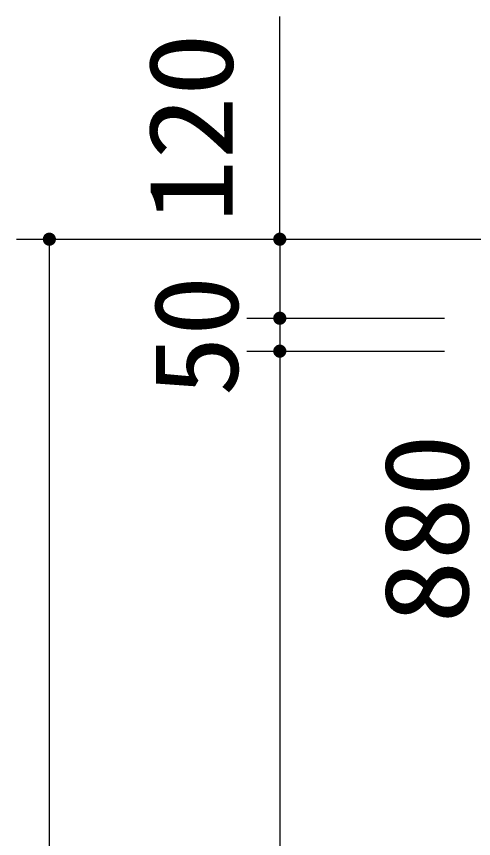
# Model space of a CAD drawing. Units: millimetres, scale not verified. Extents: x -14850 to 14850, y -10500 to 10500.
# Drawn here: x -11188 to -10494, y -3953 to -2705 of the extents above; entities that cross this region are included whole.
import ezdxf
from ezdxf.enums import TextEntityAlignment as Align

# ---------------------------------------------------------------- set-up
doc = ezdxf.new("R2010")
doc.units = ezdxf.units.MM
doc.header["$LTSCALE"] = 50
doc.layers.add('0-2_製作', color=5, linetype='Continuous', lineweight=25)
doc.styles.add('ＭＳ ゴシック', font='')
doc.styles.get('ＭＳ ゴシック').set_extended_font_data('MS Gothic')

msp = doc.modelspace()

# ---------------------------------------------------------------- linework, layer by layer
at = {"layer": '0-2_製作', "color": 2}
for p, q in [((-10788.32, -3042.75), (-10788.32, -2704.54)), ((-11188.32, -3042.75), (-9957.32, -3042.75)), ((-11138.32, -5922.75), (-11138.32, -3042.75)), ((-10788.32, -3042.75), (-10788.32, -3162.75)), ((-10838.32, -3162.75), (-10538.32, -3162.75)), ((-10788.32, -3162.75), (-10788.32, -3212.75)), ((-10838.32, -3212.75), (-10538.32, -3212.75)), ((-10838.32, -3212.75), (-10538.32, -3212.75)), ((-10788.32, -3212.75), (-10788.32, -5622.75))]:
    msp.add_line(p, q, dxfattribs=at)
at = {"layer": '0-2_製作'}
for points in [[(-11140.8, -3033.06), (-11138.32, -3042.75), (-11142, -3033.45)], [(-11140.8, -3033.06), (-11138.32, -3032.75), (-11138.32, -3042.75)], [(-11139.57, -3032.83), (-11138.32, -3032.75), (-11140.8, -3033.06)], [(-11138.32, -3032.75), (-11128.32, -3042.75), (-11138.32, -3042.75)], [(-11137.69, -3032.77), (-11128.32, -3042.75), (-11138.32, -3032.75)], [(-11136.44, -3032.93), (-11128.32, -3042.75), (-11137.69, -3032.77)], [(-11135.23, -3033.24), (-11128.32, -3042.75), (-11136.44, -3032.93)], [(-10790.8, -3033.06), (-10788.32, -3042.75), (-10792, -3033.45)], [(-10790.8, -3033.06), (-10788.32, -3032.75), (-10788.32, -3042.75)], [(-10789.57, -3032.83), (-10788.32, -3032.75), (-10790.8, -3033.06)], [(-10788.32, -3032.75), (-10778.32, -3042.75), (-10788.32, -3042.75)], [(-10787.69, -3032.77), (-10778.32, -3042.75), (-10788.32, -3032.75)], [(-10786.44, -3032.93), (-10778.32, -3042.75), (-10787.69, -3032.77)], [(-10785.23, -3033.24), (-10778.32, -3042.75), (-10786.44, -3032.93)], [(-11148.3, -3042.12), (-11138.32, -3042.75), (-11148.32, -3042.75)], [(-11148.32, -3042.75), (-11147.08, -3047.57), (-11148.24, -3044)], [(-11148.32, -3042.75), (-11146.41, -3048.63), (-11147.08, -3047.57)], [(-11138.32, -3042.75), (-11146.41, -3048.63), (-11148.32, -3042.75)], [(-11148.14, -3040.88), (-11138.32, -3042.75), (-11148.3, -3042.12)], [(-11148.24, -3044), (-11147.61, -3046.43), (-11148, -3045.24)], [(-11148.24, -3044), (-11147.08, -3047.57), (-11147.61, -3046.43)], [(-11147.83, -3039.66), (-11138.32, -3042.75), (-11148.14, -3040.88)], [(-11147.36, -3038.49), (-11138.32, -3042.75), (-11147.83, -3039.66)], [(-11146.76, -3037.39), (-11138.32, -3042.75), (-11147.36, -3038.49)], [(-11146.02, -3036.37), (-11138.32, -3042.75), (-11146.76, -3037.39)], [(-11138.32, -3042.75), (-11145.61, -3049.59), (-11146.41, -3048.63)], [(-11145.16, -3035.46), (-11138.32, -3042.75), (-11146.02, -3036.37)], [(-11138.32, -3042.75), (-11144.69, -3050.45), (-11145.61, -3049.59)], [(-11144.19, -3034.66), (-11138.32, -3042.75), (-11145.16, -3035.46)], [(-11138.32, -3042.75), (-11143.67, -3051.19), (-11144.69, -3050.45)], [(-11143.13, -3033.99), (-11138.32, -3042.75), (-11144.19, -3034.66)], [(-11138.32, -3042.75), (-11142.57, -3051.8), (-11143.67, -3051.19)], [(-11142, -3033.45), (-11138.32, -3042.75), (-11143.13, -3033.99)], [(-11138.32, -3042.75), (-11141.41, -3052.26), (-11142.57, -3051.8)], [(-11138.32, -3042.75), (-11140.19, -3052.57), (-11141.41, -3052.26)], [(-11138.32, -3042.75), (-11138.94, -3052.73), (-11140.19, -3052.57)], [(-11138.32, -3042.75), (-11138.32, -3052.75), (-11138.94, -3052.73)], [(-11138.32, -3042.75), (-11137.06, -3052.67), (-11138.32, -3052.75)], [(-11138.32, -3042.75), (-11135.83, -3052.43), (-11137.06, -3052.67)], [(-11138.32, -3042.75), (-11134.63, -3052.05), (-11135.83, -3052.43)], [(-11128.32, -3042.75), (-11134.63, -3052.05), (-11138.32, -3042.75)], [(-11134.06, -3033.7), (-11128.32, -3042.75), (-11135.23, -3033.24)], [(-11128.32, -3042.75), (-11133.5, -3051.51), (-11134.63, -3052.05)], [(-11132.96, -3034.31), (-11128.32, -3042.75), (-11134.06, -3033.7)], [(-11128.32, -3042.75), (-11132.44, -3050.84), (-11133.5, -3051.51)], [(-11131.94, -3035.04), (-11128.32, -3042.75), (-11132.96, -3034.31)], [(-11128.32, -3042.75), (-11131.47, -3050.04), (-11132.44, -3050.84)], [(-11131.03, -3035.9), (-11128.32, -3042.75), (-11131.94, -3035.04)], [(-11128.32, -3042.75), (-11130.61, -3049.12), (-11131.47, -3050.04)], [(-11130.23, -3036.87), (-11128.32, -3042.75), (-11131.03, -3035.9)], [(-11128.32, -3042.75), (-11129.87, -3048.11), (-11130.61, -3049.12)], [(-11129.55, -3037.93), (-11128.32, -3042.75), (-11130.23, -3036.87)], [(-11128.32, -3042.75), (-11129.27, -3047.01), (-11129.87, -3048.11)], [(-11129.55, -3037.93), (-11128.39, -3041.5), (-11128.32, -3042.75)], [(-11129.02, -3039.07), (-11128.39, -3041.5), (-11129.55, -3037.93)], [(-11128.32, -3042.75), (-11128.81, -3045.84), (-11129.27, -3047.01)], [(-11129.02, -3039.07), (-11128.63, -3040.26), (-11128.39, -3041.5)], [(-11128.32, -3042.75), (-11128.49, -3044.62), (-11128.81, -3045.84)], [(-11128.32, -3042.75), (-11128.34, -3043.38), (-11128.49, -3044.62)], [(-10798.3, -3042.12), (-10788.32, -3042.75), (-10798.32, -3042.75)], [(-10798.32, -3042.75), (-10797.08, -3047.57), (-10798.24, -3044)], [(-10798.32, -3042.75), (-10796.41, -3048.63), (-10797.08, -3047.57)], [(-10788.32, -3042.75), (-10796.41, -3048.63), (-10798.32, -3042.75)], [(-10798.14, -3040.88), (-10788.32, -3042.75), (-10798.3, -3042.12)], [(-10798.24, -3044), (-10797.61, -3046.43), (-10798, -3045.24)], [(-10798.24, -3044), (-10797.08, -3047.57), (-10797.61, -3046.43)], [(-10797.83, -3039.66), (-10788.32, -3042.75), (-10798.14, -3040.88)], [(-10797.36, -3038.49), (-10788.32, -3042.75), (-10797.83, -3039.66)], [(-10796.76, -3037.39), (-10788.32, -3042.75), (-10797.36, -3038.49)], [(-10796.02, -3036.37), (-10788.32, -3042.75), (-10796.76, -3037.39)], [(-10788.32, -3042.75), (-10795.61, -3049.59), (-10796.41, -3048.63)], [(-10795.16, -3035.46), (-10788.32, -3042.75), (-10796.02, -3036.37)], [(-10788.32, -3042.75), (-10794.69, -3050.45), (-10795.61, -3049.59)], [(-10794.19, -3034.66), (-10788.32, -3042.75), (-10795.16, -3035.46)], [(-10788.32, -3042.75), (-10793.67, -3051.19), (-10794.69, -3050.45)], [(-10793.13, -3033.99), (-10788.32, -3042.75), (-10794.19, -3034.66)], [(-10788.32, -3042.75), (-10792.57, -3051.8), (-10793.67, -3051.19)], [(-10792, -3033.45), (-10788.32, -3042.75), (-10793.13, -3033.99)], [(-10788.32, -3042.75), (-10791.41, -3052.26), (-10792.57, -3051.8)], [(-10788.32, -3042.75), (-10790.19, -3052.57), (-10791.41, -3052.26)], [(-10788.32, -3042.75), (-10788.94, -3052.73), (-10790.19, -3052.57)], [(-10788.32, -3042.75), (-10788.32, -3052.75), (-10788.94, -3052.73)], [(-10788.32, -3042.75), (-10787.06, -3052.67), (-10788.32, -3052.75)], [(-10788.32, -3042.75), (-10785.83, -3052.43), (-10787.06, -3052.67)], [(-10788.32, -3042.75), (-10784.63, -3052.05), (-10785.83, -3052.43)], [(-10778.32, -3042.75), (-10784.63, -3052.05), (-10788.32, -3042.75)], [(-10784.06, -3033.7), (-10778.32, -3042.75), (-10785.23, -3033.24)], [(-10778.32, -3042.75), (-10783.5, -3051.51), (-10784.63, -3052.05)], [(-10782.96, -3034.31), (-10778.32, -3042.75), (-10784.06, -3033.7)], [(-10778.32, -3042.75), (-10782.44, -3050.84), (-10783.5, -3051.51)], [(-10781.94, -3035.04), (-10778.32, -3042.75), (-10782.96, -3034.31)], [(-10778.32, -3042.75), (-10781.47, -3050.04), (-10782.44, -3050.84)], [(-10781.03, -3035.9), (-10778.32, -3042.75), (-10781.94, -3035.04)], [(-10778.32, -3042.75), (-10780.61, -3049.12), (-10781.47, -3050.04)], [(-10780.23, -3036.87), (-10778.32, -3042.75), (-10781.03, -3035.9)], [(-10778.32, -3042.75), (-10779.87, -3048.11), (-10780.61, -3049.12)], [(-10779.55, -3037.93), (-10778.32, -3042.75), (-10780.23, -3036.87)], [(-10778.32, -3042.75), (-10779.27, -3047.01), (-10779.87, -3048.11)], [(-10779.55, -3037.93), (-10778.39, -3041.5), (-10778.32, -3042.75)], [(-10779.02, -3039.07), (-10778.39, -3041.5), (-10779.55, -3037.93)], [(-10778.32, -3042.75), (-10778.81, -3045.84), (-10779.27, -3047.01)], [(-10779.02, -3039.07), (-10778.63, -3040.26), (-10778.39, -3041.5)], [(-10778.32, -3042.75), (-10778.49, -3044.62), (-10778.81, -3045.84)], [(-10778.32, -3042.75), (-10778.34, -3043.38), (-10778.49, -3044.62)], [(-10796.76, -3157.39), (-10788.32, -3162.75), (-10797.36, -3158.49)], [(-10796.02, -3156.37), (-10788.32, -3162.75), (-10796.76, -3157.39)], [(-10795.16, -3155.46), (-10788.32, -3162.75), (-10796.02, -3156.37)], [(-10794.19, -3154.66), (-10788.32, -3162.75), (-10795.16, -3155.46)], [(-10793.13, -3153.99), (-10788.32, -3162.75), (-10794.19, -3154.66)], [(-10792, -3153.45), (-10788.32, -3162.75), (-10793.13, -3153.99)], [(-10790.8, -3153.06), (-10788.32, -3162.75), (-10792, -3153.45)], [(-10790.8, -3153.06), (-10788.32, -3152.75), (-10788.32, -3162.75)], [(-10789.57, -3152.83), (-10788.32, -3152.75), (-10790.8, -3153.06)], [(-10788.32, -3152.75), (-10778.32, -3162.75), (-10788.32, -3162.75)], [(-10787.69, -3152.77), (-10778.32, -3162.75), (-10788.32, -3152.75)], [(-10786.44, -3152.93), (-10778.32, -3162.75), (-10787.69, -3152.77)], [(-10785.23, -3153.24), (-10778.32, -3162.75), (-10786.44, -3152.93)], [(-10784.06, -3153.7), (-10778.32, -3162.75), (-10785.23, -3153.24)], [(-10782.96, -3154.31), (-10778.32, -3162.75), (-10784.06, -3153.7)], [(-10781.94, -3155.04), (-10778.32, -3162.75), (-10782.96, -3154.31)], [(-10781.03, -3155.9), (-10778.32, -3162.75), (-10781.94, -3155.04)], [(-10780.23, -3156.87), (-10778.32, -3162.75), (-10781.03, -3155.9)], [(-10779.55, -3157.93), (-10778.32, -3162.75), (-10780.23, -3156.87)], [(-10779.55, -3157.93), (-10778.39, -3161.5), (-10778.32, -3162.75)], [(-10779.02, -3159.07), (-10778.39, -3161.5), (-10779.55, -3157.93)], [(-10798.3, -3162.12), (-10788.32, -3162.75), (-10798.32, -3162.75)], [(-10798.32, -3162.75), (-10797.08, -3167.57), (-10798.24, -3164)], [(-10798.32, -3162.75), (-10796.41, -3168.63), (-10797.08, -3167.57)], [(-10788.32, -3162.75), (-10796.41, -3168.63), (-10798.32, -3162.75)], [(-10798.14, -3160.87), (-10788.32, -3162.75), (-10798.3, -3162.12)], [(-10798.24, -3164), (-10797.61, -3166.43), (-10798, -3165.24)], [(-10798.24, -3164), (-10797.08, -3167.57), (-10797.61, -3166.43)], [(-10797.83, -3159.66), (-10788.32, -3162.75), (-10798.14, -3160.87)], [(-10797.36, -3158.49), (-10788.32, -3162.75), (-10797.83, -3159.66)], [(-10788.32, -3162.75), (-10795.61, -3169.59), (-10796.41, -3168.63)], [(-10788.32, -3162.75), (-10794.69, -3170.45), (-10795.61, -3169.59)], [(-10788.32, -3162.75), (-10793.67, -3171.19), (-10794.69, -3170.45)], [(-10788.32, -3162.75), (-10792.57, -3171.8), (-10793.67, -3171.19)], [(-10788.32, -3162.75), (-10791.41, -3172.26), (-10792.57, -3171.8)], [(-10788.32, -3162.75), (-10790.19, -3172.57), (-10791.41, -3172.26)], [(-10788.32, -3162.75), (-10788.94, -3172.73), (-10790.19, -3172.57)], [(-10788.32, -3162.75), (-10788.32, -3172.75), (-10788.94, -3172.73)], [(-10788.32, -3162.75), (-10787.06, -3172.67), (-10788.32, -3172.75)], [(-10788.32, -3162.75), (-10785.83, -3172.43), (-10787.06, -3172.67)], [(-10788.32, -3162.75), (-10784.63, -3172.05), (-10785.83, -3172.43)], [(-10778.32, -3162.75), (-10784.63, -3172.05), (-10788.32, -3162.75)], [(-10778.32, -3162.75), (-10783.5, -3171.51), (-10784.63, -3172.05)], [(-10778.32, -3162.75), (-10782.44, -3170.84), (-10783.5, -3171.51)], [(-10778.32, -3162.75), (-10781.47, -3170.04), (-10782.44, -3170.84)], [(-10778.32, -3162.75), (-10780.61, -3169.12), (-10781.47, -3170.04)], [(-10778.32, -3162.75), (-10779.87, -3168.11), (-10780.61, -3169.12)], [(-10778.32, -3162.75), (-10779.27, -3167.01), (-10779.87, -3168.11)], [(-10778.32, -3162.75), (-10778.81, -3165.84), (-10779.27, -3167.01)], [(-10779.02, -3159.07), (-10778.63, -3160.26), (-10778.39, -3161.5)], [(-10778.32, -3162.75), (-10778.49, -3164.62), (-10778.81, -3165.84)], [(-10778.32, -3162.75), (-10778.34, -3163.38), (-10778.49, -3164.62)], [(-10796.76, -3207.39), (-10788.32, -3212.75), (-10797.36, -3208.49)], [(-10796.76, -3207.39), (-10788.32, -3212.75), (-10797.36, -3208.49)], [(-10796.02, -3206.37), (-10788.32, -3212.75), (-10796.76, -3207.39)], [(-10796.02, -3206.37), (-10788.32, -3212.75), (-10796.76, -3207.39)], [(-10795.16, -3205.46), (-10788.32, -3212.75), (-10796.02, -3206.37)], [(-10795.16, -3205.46), (-10788.32, -3212.75), (-10796.02, -3206.37)], [(-10794.19, -3204.66), (-10788.32, -3212.75), (-10795.16, -3205.46)], [(-10794.19, -3204.66), (-10788.32, -3212.75), (-10795.16, -3205.46)], [(-10793.13, -3203.99), (-10788.32, -3212.75), (-10794.19, -3204.66)], [(-10793.13, -3203.99), (-10788.32, -3212.75), (-10794.19, -3204.66)], [(-10792, -3203.45), (-10788.32, -3212.75), (-10793.13, -3203.99)], [(-10792, -3203.45), (-10788.32, -3212.75), (-10793.13, -3203.99)], [(-10790.8, -3203.06), (-10788.32, -3212.75), (-10792, -3203.45)], [(-10790.8, -3203.06), (-10788.32, -3212.75), (-10792, -3203.45)], [(-10790.8, -3203.06), (-10788.32, -3202.75), (-10788.32, -3212.75)], [(-10789.57, -3202.83), (-10788.32, -3202.75), (-10790.8, -3203.06)], [(-10790.8, -3203.06), (-10788.32, -3202.75), (-10788.32, -3212.75)], [(-10789.57, -3202.83), (-10788.32, -3202.75), (-10790.8, -3203.06)], [(-10788.32, -3202.75), (-10778.32, -3212.75), (-10788.32, -3212.75)], [(-10787.69, -3202.77), (-10778.32, -3212.75), (-10788.32, -3202.75)], [(-10788.32, -3202.75), (-10778.32, -3212.75), (-10788.32, -3212.75)], [(-10787.69, -3202.77), (-10778.32, -3212.75), (-10788.32, -3202.75)], [(-10786.44, -3202.93), (-10778.32, -3212.75), (-10787.69, -3202.77)], [(-10786.44, -3202.93), (-10778.32, -3212.75), (-10787.69, -3202.77)], [(-10785.23, -3203.24), (-10778.32, -3212.75), (-10786.44, -3202.93)], [(-10785.23, -3203.24), (-10778.32, -3212.75), (-10786.44, -3202.93)], [(-10784.06, -3203.7), (-10778.32, -3212.75), (-10785.23, -3203.24)], [(-10784.06, -3203.7), (-10778.32, -3212.75), (-10785.23, -3203.24)], [(-10782.96, -3204.31), (-10778.32, -3212.75), (-10784.06, -3203.7)], [(-10782.96, -3204.31), (-10778.32, -3212.75), (-10784.06, -3203.7)], [(-10781.94, -3205.04), (-10778.32, -3212.75), (-10782.96, -3204.31)], [(-10781.94, -3205.04), (-10778.32, -3212.75), (-10782.96, -3204.31)], [(-10781.03, -3205.9), (-10778.32, -3212.75), (-10781.94, -3205.04)], [(-10781.03, -3205.9), (-10778.32, -3212.75), (-10781.94, -3205.04)], [(-10780.23, -3206.87), (-10778.32, -3212.75), (-10781.03, -3205.9)], [(-10780.23, -3206.87), (-10778.32, -3212.75), (-10781.03, -3205.9)], [(-10779.55, -3207.93), (-10778.32, -3212.75), (-10780.23, -3206.87)], [(-10779.55, -3207.93), (-10778.32, -3212.75), (-10780.23, -3206.87)], [(-10798.3, -3212.12), (-10788.32, -3212.75), (-10798.32, -3212.75)], [(-10798.3, -3212.12), (-10788.32, -3212.75), (-10798.32, -3212.75)], [(-10798.32, -3212.75), (-10797.08, -3217.57), (-10798.24, -3214)], [(-10798.32, -3212.75), (-10796.41, -3218.63), (-10797.08, -3217.57)], [(-10788.32, -3212.75), (-10796.41, -3218.63), (-10798.32, -3212.75)], [(-10798.32, -3212.75), (-10797.08, -3217.57), (-10798.24, -3214)], [(-10798.32, -3212.75), (-10796.41, -3218.63), (-10797.08, -3217.57)], [(-10788.32, -3212.75), (-10796.41, -3218.63), (-10798.32, -3212.75)], [(-10798.14, -3210.87), (-10788.32, -3212.75), (-10798.3, -3212.12)], [(-10798.14, -3210.87), (-10788.32, -3212.75), (-10798.3, -3212.12)], [(-10798.24, -3214), (-10797.61, -3216.43), (-10798, -3215.24)], [(-10798.24, -3214), (-10797.08, -3217.57), (-10797.61, -3216.43)], [(-10798.24, -3214), (-10797.61, -3216.43), (-10798, -3215.24)], [(-10798.24, -3214), (-10797.08, -3217.57), (-10797.61, -3216.43)], [(-10797.83, -3209.66), (-10788.32, -3212.75), (-10798.14, -3210.87)], [(-10797.83, -3209.66), (-10788.32, -3212.75), (-10798.14, -3210.87)], [(-10797.36, -3208.49), (-10788.32, -3212.75), (-10797.83, -3209.66)], [(-10797.36, -3208.49), (-10788.32, -3212.75), (-10797.83, -3209.66)], [(-10788.32, -3212.75), (-10795.61, -3219.59), (-10796.41, -3218.63)], [(-10788.32, -3212.75), (-10795.61, -3219.59), (-10796.41, -3218.63)], [(-10788.32, -3212.75), (-10794.69, -3220.45), (-10795.61, -3219.59)], [(-10788.32, -3212.75), (-10794.69, -3220.45), (-10795.61, -3219.59)], [(-10788.32, -3212.75), (-10793.67, -3221.19), (-10794.69, -3220.45)], [(-10788.32, -3212.75), (-10793.67, -3221.19), (-10794.69, -3220.45)], [(-10788.32, -3212.75), (-10792.57, -3221.8), (-10793.67, -3221.19)], [(-10788.32, -3212.75), (-10792.57, -3221.8), (-10793.67, -3221.19)], [(-10788.32, -3212.75), (-10791.41, -3222.26), (-10792.57, -3221.8)], [(-10788.32, -3212.75), (-10791.41, -3222.26), (-10792.57, -3221.8)], [(-10788.32, -3212.75), (-10790.19, -3222.57), (-10791.41, -3222.26)], [(-10788.32, -3212.75), (-10790.19, -3222.57), (-10791.41, -3222.26)], [(-10788.32, -3212.75), (-10788.94, -3222.73), (-10790.19, -3222.57)], [(-10788.32, -3212.75), (-10788.94, -3222.73), (-10790.19, -3222.57)], [(-10788.32, -3212.75), (-10788.32, -3222.75), (-10788.94, -3222.73)], [(-10788.32, -3212.75), (-10788.32, -3222.75), (-10788.94, -3222.73)], [(-10788.32, -3212.75), (-10787.06, -3222.67), (-10788.32, -3222.75)], [(-10788.32, -3212.75), (-10785.83, -3222.43), (-10787.06, -3222.67)], [(-10788.32, -3212.75), (-10784.63, -3222.05), (-10785.83, -3222.43)], [(-10778.32, -3212.75), (-10784.63, -3222.05), (-10788.32, -3212.75)], [(-10788.32, -3212.75), (-10787.06, -3222.67), (-10788.32, -3222.75)], [(-10788.32, -3212.75), (-10785.83, -3222.43), (-10787.06, -3222.67)], [(-10788.32, -3212.75), (-10784.63, -3222.05), (-10785.83, -3222.43)], [(-10778.32, -3212.75), (-10784.63, -3222.05), (-10788.32, -3212.75)], [(-10778.32, -3212.75), (-10783.5, -3221.51), (-10784.63, -3222.05)], [(-10778.32, -3212.75), (-10783.5, -3221.51), (-10784.63, -3222.05)], [(-10778.32, -3212.75), (-10782.44, -3220.84), (-10783.5, -3221.51)], [(-10778.32, -3212.75), (-10782.44, -3220.84), (-10783.5, -3221.51)], [(-10778.32, -3212.75), (-10781.47, -3220.04), (-10782.44, -3220.84)], [(-10778.32, -3212.75), (-10781.47, -3220.04), (-10782.44, -3220.84)], [(-10778.32, -3212.75), (-10780.61, -3219.12), (-10781.47, -3220.04)], [(-10778.32, -3212.75), (-10780.61, -3219.12), (-10781.47, -3220.04)], [(-10778.32, -3212.75), (-10779.87, -3218.11), (-10780.61, -3219.12)], [(-10778.32, -3212.75), (-10779.87, -3218.11), (-10780.61, -3219.12)], [(-10778.32, -3212.75), (-10779.27, -3217.01), (-10779.87, -3218.11)], [(-10778.32, -3212.75), (-10779.27, -3217.01), (-10779.87, -3218.11)], [(-10779.55, -3207.93), (-10778.39, -3211.5), (-10778.32, -3212.75)], [(-10779.02, -3209.07), (-10778.39, -3211.5), (-10779.55, -3207.93)], [(-10779.55, -3207.93), (-10778.39, -3211.5), (-10778.32, -3212.75)], [(-10779.02, -3209.07), (-10778.39, -3211.5), (-10779.55, -3207.93)], [(-10778.32, -3212.75), (-10778.81, -3215.84), (-10779.27, -3217.01)], [(-10778.32, -3212.75), (-10778.81, -3215.84), (-10779.27, -3217.01)], [(-10779.02, -3209.07), (-10778.63, -3210.26), (-10778.39, -3211.5)], [(-10779.02, -3209.07), (-10778.63, -3210.26), (-10778.39, -3211.5)], [(-10778.32, -3212.75), (-10778.49, -3214.62), (-10778.81, -3215.84)], [(-10778.32, -3212.75), (-10778.49, -3214.62), (-10778.81, -3215.84)], [(-10778.32, -3212.75), (-10778.34, -3213.38), (-10778.49, -3214.62)], [(-10778.32, -3212.75), (-10778.34, -3213.38), (-10778.49, -3214.62)]]:
    msp.add_solid(points, dxfattribs=at)

# ---------------------------------------------------------------- texts
at = {"layer": '0-2_製作', "color": 4, "style": 'ＭＳ ゴシック'}
for s, width, p in [('120', 1.1, (-10821.19, -3017.93)), ('50', 1.05, (-10813.32, -3281.5)), ('880', 1.1, (-10463.32, -3626.5))]:
    msp.add_text(s, height=128.4, rotation=90, dxfattribs=dict(at, width=width)).set_placement(p, align=Align.BOTTOM_LEFT)

doc.saveas('drawing.dxf')
